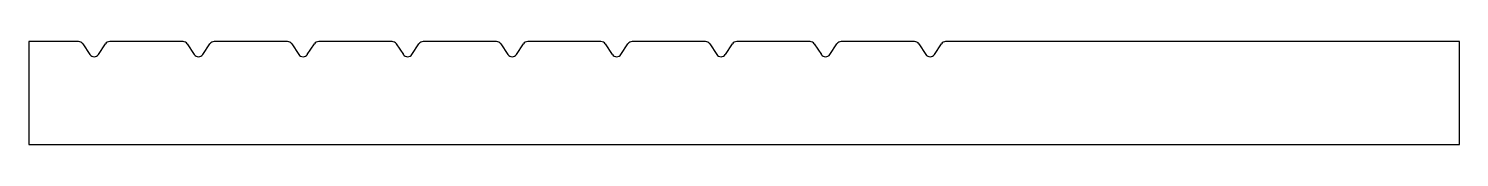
# Model space of a CAD drawing. Header units: millimetres. Extents: x -341 to 773, y 205 to 285.
import ezdxf

# ---------------------------------------------------------------- set-up
doc = ezdxf.new("R2010")
doc.units = ezdxf.units.MM
doc.linetypes.add('K5LT_BASIC', pattern=[0])
doc.layers.add('Системный слой', color=7, linetype='Continuous')

msp = doc.modelspace()

# ---------------------------------------------------------------- linework, layer by layer
at = {"layer": 'Системный слой', "color": 150, "linetype": 'K5LT_BASIC', "lineweight": 30}
for p, q in [((-302.1, 285.5), (-340.9, 285.5)), ((-340.9, 285.5), (-340.9, 205.5)), ((-298.8, 283.7), (-293.3, 275.5)), ((-286.6, 275.5), (-281.1, 283.7)), ((-220.7, 285.5), (-277.8, 285.5)), ((-217.4, 283.7), (-211.9, 275.5)), ((-205.2, 275.5), (-199.7, 283.7)), ((-139.3, 285.5), (-196.4, 285.5)), ((-136, 283.7), (-130.5, 275.5)), ((-123.9, 275.5), (-118.4, 283.7)), ((-57.9, 285.5), (-115, 285.5)), ((-54.6, 283.7), (-49.1, 275.5)), ((-42.5, 275.5), (-37, 283.7)), ((23.4, 285.5), (-33.7, 285.5)), ((26.8, 283.7), (32.3, 275.5)), ((38.9, 275.5), (44.4, 283.7)), ((104.8, 285.5), (47.7, 285.5)), ((108.1, 283.7), (113.6, 275.5)), ((120.3, 275.5), (125.8, 283.7)), ((186.2, 285.5), (129.1, 285.5)), ((189.5, 283.7), (195, 275.5)), ((201.7, 275.5), (207.2, 283.7)), ((267.6, 285.5), (210.5, 285.5)), ((270.9, 283.7), (276.4, 275.5)), ((283, 275.5), (288.5, 283.7)), ((349, 285.5), (291.9, 285.5)), ((352.3, 283.7), (357.8, 275.5)), ((364.4, 275.5), (369.9, 283.7)), ((407.7, 285.5), (373.2, 285.5)), ((412.7, 285.5), (407.7, 285.5)), ((773.3, 285.5), (412.7, 285.5)), ((773.3, 205.5), (773.3, 285.5)), ((-340.9, 205.5), (407.7, 205.5)), ((407.7, 205.5), (412.7, 205.5)), ((412.7, 205.5), (773.3, 205.5))]:
    msp.add_line(p, q, dxfattribs=at)
for centre, start, end in [((-302.1, 281.5), 33.6901, 90), ((-277.8, 281.5), 90, 146.3099), ((-220.7, 281.5), 33.6901, 90), ((-196.4, 281.5), 90, 146.3099), ((-139.3, 281.5), 33.6901, 90), ((-115, 281.5), 90, 146.3099), ((-57.9, 281.5), 33.6901, 90), ((-33.7, 281.5), 90, 146.3099), ((23.4, 281.5), 33.6901, 90), ((47.7, 281.5), 90, 146.3099), ((104.8, 281.5), 33.6901, 90), ((129.1, 281.5), 90, 146.3099), ((186.2, 281.5), 33.6901, 90), ((210.5, 281.5), 90, 146.3099), ((267.6, 281.5), 33.6901, 90), ((291.9, 281.5), 90, 146.3099), ((349, 281.5), 33.6901, 90), ((373.2, 281.5), 90, 146.3099), ((-289.9, 277.7), 213.6901, 326.3099), ((-208.6, 277.7), 213.6901, 326.3099), ((-127.2, 277.7), 213.6901, 326.3099), ((-45.8, 277.7), 213.6901, 326.3099), ((35.6, 277.7), 213.6901, 326.3099), ((117, 277.7), 213.6901, 326.3099), ((198.3, 277.7), 213.6901, 326.3099), ((279.7, 277.7), 213.6901, 326.3099), ((361.1, 277.7), 213.6901, 326.3099)]:
    msp.add_arc(centre, 4, start, end, dxfattribs=at)

doc.saveas('drawing.dxf')
